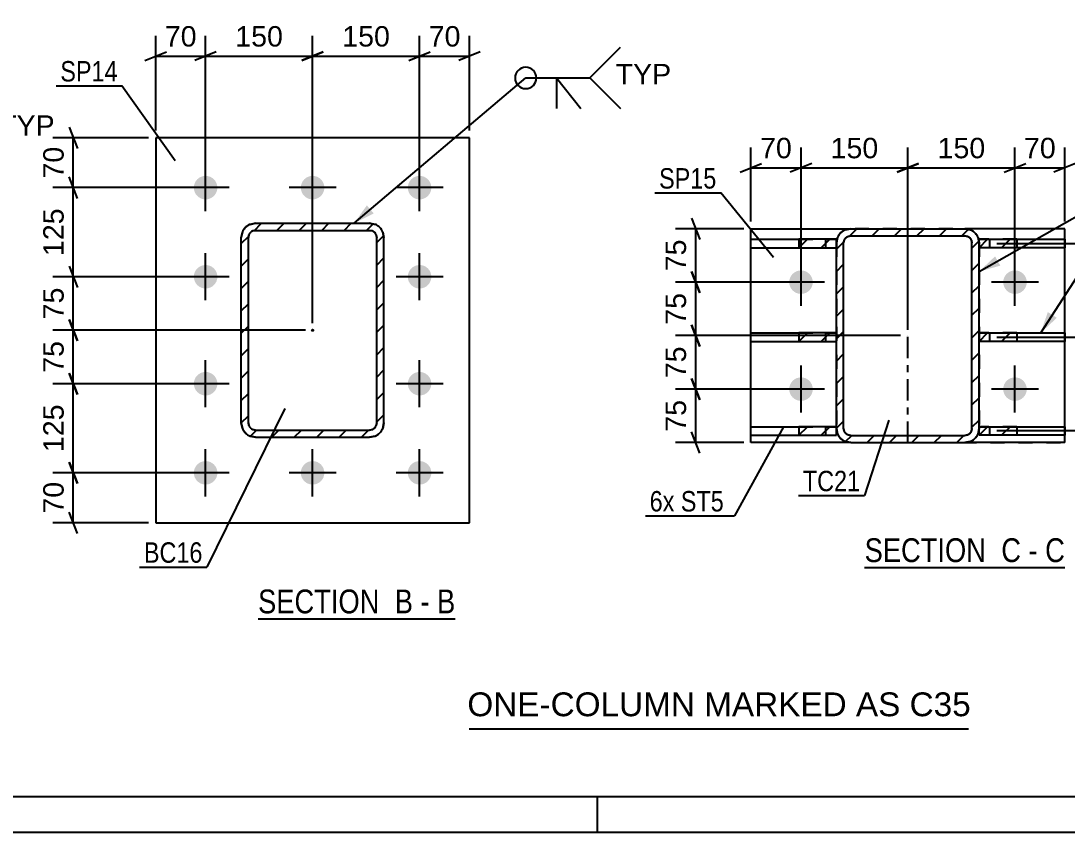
# Model space of a CAD drawing. Header units: millimetres. Extents: x -118 to 476, y -181 to 239.
# Drawn here: x -24.4 to 122.3, y -180.8 to -67 of the extents above; entities that cross this region are included whole.
import ezdxf

# ---------------------------------------------------------------- set-up
doc = ezdxf.new("R2010")
doc.units = ezdxf.units.MM
doc.linetypes.add('DXK_LINE_DOT2', pattern=[3.9198, 1.9599, -1.9599])
doc.linetypes.add('DXK_LINE_DOT3', pattern=[5.9187, 2.979, -0.9799, 0.9799, -0.9799])
doc.styles.add('Arial', font='ARIAL.TTF', dxfattribs={"height": 0.2})
doc.styles.add('Arial Narrow', font='ARIALN.TTF', dxfattribs={"height": 0.2})

# ---------------------------------------------------------------- blocks, each defined once
blk = doc.blocks.new('Unknown-284858552-1134')
at = {"color": 5, "linetype": 'Continuous'}
for p, q in [((-112.59, -175.8), (471.41, -175.8)), ((56.41, -180.8), (56.41, -175.8)), ((-117.59, -180.8), (476.41, -180.8))]:
    blk.add_line(p, q, dxfattribs=at)
blk = doc.blocks.new('Unknown-284858552-14 - 2891')
at = {"color": 6, "linetype": 'Continuous'}
blk.add_line((8.83, -150.87), (36.48, -150.87), dxfattribs=at)
at = {"color": 0, "linetype": 'Continuous'}
for points in [[(26.94, -150.12), (26.94, -146.62), (8.83, -146.62), (8.83, -150.12)], [(30.55, -150.12), (30.55, -146.62), (27.99, -146.62), (27.99, -150.12)], [(32.87, -150.12), (32.87, -146.62), (31.6, -146.62), (31.6, -150.12)], [(36.48, -150.12), (36.48, -146.62), (33.92, -146.62), (33.92, -150.12)]]:
    blk.add_wipeout(points, dxfattribs=at)
at = {"color": 7, "linetype": 'Continuous', "style": 'Arial Narrow'}
for s, p in [('SECTION ', (8.83, -150.12)), ('B', (27.99, -150.12)), ('B', (33.92, -150.12)), ('-', (31.6, -150.12))]:
    blk.add_text(s, height=3.34, dxfattribs=at).set_placement(p)
blk = doc.blocks.new('Unknown-284858552-15 - 3135')
at = {"color": 6, "linetype": 'Continuous'}
blk.add_line((93.87, -143.68), (121.94, -143.68), dxfattribs=at)
at = {"color": 0, "linetype": 'Continuous'}
for points in [[(111.98, -142.93), (111.98, -139.43), (93.87, -139.43), (93.87, -142.93)], [(115.8, -142.93), (115.8, -139.43), (113.03, -139.43), (113.03, -142.93)], [(118.13, -142.93), (118.13, -139.43), (116.85, -139.43), (116.85, -142.93)], [(121.94, -142.93), (121.94, -139.43), (119.18, -139.43), (119.18, -142.93)]]:
    blk.add_wipeout(points, dxfattribs=at)
at = {"color": 7, "linetype": 'Continuous', "style": 'Arial Narrow'}
for s, p in [('SECTION ', (93.87, -142.93)), ('C', (113.03, -142.93)), ('C', (119.18, -142.93)), ('-', (116.85, -142.93))]:
    blk.add_text(s, height=3.34, dxfattribs=at).set_placement(p)
blk = doc.blocks.new('Part-284858552-2909 - 2891')
at = {"linetype": 'Continuous'}
h = blk.add_hatch(dxfattribs=at)
h.set_pattern_fill('', scale=0.7, style=0, pattern_type=0)
h.set_pattern_definition([(45, (6.4691, -123.41), (-1.57154, 1.57154), [])])
h.paths.add_polyline_path([(6.47, -97.41), (6.47, -123.41), (6.62, -124.18), (7.05, -124.82), (7.7, -125.26), (8.47, -125.41), (24.47, -125.41), (25.23, -125.26), (25.88, -124.82), (26.32, -124.18), (26.47, -123.41), (26.47, -97.41), (26.32, -96.64), (25.88, -96), (25.23, -95.56), (24.47, -95.41), (8.47, -95.41), (7.7, -95.56), (7.05, -96), (6.62, -96.64)])
h.paths.add_polyline_path([(7.76, -96.7), (8.09, -96.49), (8.47, -96.41), (24.47, -96.41), (24.85, -96.49), (25.18, -96.7), (25.39, -97.03), (25.47, -97.41), (25.47, -123.41), (25.39, -123.79), (25.18, -124.12), (24.85, -124.33), (24.47, -124.41), (8.47, -124.41), (8.09, -124.33), (7.76, -124.12), (7.55, -123.79), (7.47, -123.41), (7.47, -97.41), (7.55, -97.03)])
blk.add_hatch(color=246, dxfattribs=at).paths.add_polyline_path([(16.47, -110.51, -1), (16.47, -110.31, -1)])
at = {"color": 7, "linetype": 'DXK_LINE_DOT2'}
for p, q in [((6.47, -97.41), (6.62, -96.64)), ((7.7, -95.56), (8.47, -95.41)), ((8.47, -96.41), (8.09, -96.49)), ((8.47, -95.41), (24.47, -95.41)), ((8.47, -96.41), (24.47, -96.41)), ((24.47, -95.41), (25.23, -95.56)), ((24.85, -96.49), (24.47, -96.41)), ((26.32, -96.64), (26.47, -97.41)), ((6.47, -123.41), (6.47, -97.41)), ((7.55, -97.03), (7.47, -97.41)), ((7.47, -123.41), (7.47, -97.41)), ((25.47, -97.41), (25.39, -97.03)), ((25.47, -123.41), (25.47, -97.41)), ((26.47, -123.41), (26.47, -97.41)), ((6.62, -124.18), (6.47, -123.41)), ((7.47, -123.41), (7.55, -123.79)), ((8.09, -124.33), (8.47, -124.41)), ((8.47, -124.41), (24.47, -124.41)), ((24.47, -124.41), (24.85, -124.33)), ((25.39, -123.79), (25.47, -123.41)), ((26.47, -123.41), (26.32, -124.18)), ((8.47, -125.41), (7.7, -125.26)), ((8.47, -125.41), (24.47, -125.41)), ((25.23, -125.26), (24.47, -125.41))]:
    blk.add_line(p, q, dxfattribs=at)
at = {"color": 2, "linetype": 'Continuous'}
for p, q in [((6.62, -96.64), (6.47, -97.41)), ((8.47, -95.41), (7.7, -95.56)), ((8.09, -96.49), (8.47, -96.41)), ((8.47, -95.41), (24.47, -95.41)), ((8.47, -96.41), (24.47, -96.41)), ((25.23, -95.56), (24.47, -95.41)), ((24.47, -96.41), (24.85, -96.49)), ((26.47, -97.41), (26.32, -96.64)), ((6.47, -123.41), (6.47, -97.41)), ((7.47, -97.41), (7.55, -97.03)), ((7.47, -123.41), (7.47, -97.41)), ((25.39, -97.03), (25.47, -97.41)), ((25.47, -123.41), (25.47, -97.41)), ((26.47, -123.41), (26.47, -97.41)), ((6.47, -123.41), (6.62, -124.18)), ((7.55, -123.79), (7.47, -123.41)), ((8.47, -124.41), (8.09, -124.33)), ((8.47, -124.41), (24.47, -124.41)), ((24.85, -124.33), (24.47, -124.41)), ((25.47, -123.41), (25.39, -123.79)), ((26.32, -124.18), (26.47, -123.41)), ((7.7, -125.26), (8.47, -125.41)), ((8.47, -125.41), (24.47, -125.41)), ((24.47, -125.41), (25.23, -125.26))]:
    blk.add_line(p, q, dxfattribs=at)
at = {"color": 7, "linetype": 'DXK_LINE_DOT3'}
blk.add_line((16.47, -110.41), (16.47, -110.41), dxfattribs=at)
at = {"color": 246, "linetype": 'DXK_LINE_DOT2'}
blk.add_line((16.47, -110.41), (16.47, -110.41), dxfattribs=at)
at = {"color": 246, "linetype": 'Continuous'}
blk.add_circle((16.47, -110.41), 0.1, dxfattribs=at)
at = {"color": 7, "linetype": 'DXK_LINE_DOT2'}
for centre, radius, start, end in [((8.47, -97.41), 2, 112.5, 157.5), ((8.47, -97.41), 1, 112.5, 157.5), ((24.47, -97.41), 1, 22.5, 67.5), ((24.47, -97.41), 2, 22.5, 67.5), ((8.47, -123.41), 2, 202.5, 247.5), ((8.47, -123.41), 1, 202.5, 247.5), ((24.47, -123.41), 1, 292.5, 337.5), ((24.47, -123.41), 2, 292.5, 337.5)]:
    blk.add_arc(centre, radius, start, end, dxfattribs=at)
at = {"color": 2, "linetype": 'Continuous'}
for centre, radius, start, end in [((8.47, -97.41), 2, 112.5, 157.5), ((8.47, -97.41), 1, 112.5, 157.5), ((24.47, -97.41), 1, 22.5, 67.5), ((24.47, -97.41), 2, 22.5, 67.5), ((8.47, -123.41), 2, 202.5, 247.5), ((8.47, -123.41), 1, 202.5, 247.5), ((24.47, -123.41), 1, 292.5, 337.5), ((24.47, -123.41), 2, 292.5, 337.5)]:
    blk.add_arc(centre, radius, start, end, dxfattribs=at)
blk = doc.blocks.new('Bolt-284858552-2958 - 2891')
at = {"linetype": 'Continuous'}
for points in [[(-0.18, -90.41, -1), (3.12, -90.41, -1)], [(14.82, -90.41, -1), (18.12, -90.41, -1)], [(29.82, -90.41, -1), (33.12, -90.41, -1)], [(-0.18, -102.91, -1), (3.12, -102.91, -1)], [(29.82, -102.91, -1), (33.12, -102.91, -1)], [(-0.18, -117.91, -1), (3.12, -117.91, -1)], [(29.82, -117.91, -1), (33.12, -117.91, -1)], [(-0.18, -130.41, -1), (3.12, -130.41, -1)], [(14.82, -130.41, -1), (18.12, -130.41, -1)], [(29.82, -130.41, -1), (33.12, -130.41, -1)]]:
    blk.add_hatch(color=1, dxfattribs=at).paths.add_polyline_path(points)
at = {"color": 1, "linetype": 'Continuous'}
for p, q in [((1.47, -93.71), (1.47, -87.11)), ((16.47, -93.71), (16.47, -87.11)), ((31.47, -93.71), (31.47, -87.11)), ((4.77, -90.41), (-1.83, -90.41)), ((19.77, -90.41), (13.17, -90.41)), ((34.77, -90.41), (28.17, -90.41)), ((1.47, -106.21), (1.47, -99.61)), ((31.47, -106.21), (31.47, -99.61)), ((4.77, -102.91), (-1.83, -102.91)), ((34.77, -102.91), (28.17, -102.91)), ((1.47, -121.21), (1.47, -114.61)), ((31.47, -121.21), (31.47, -114.61)), ((4.77, -117.91), (-1.83, -117.91)), ((34.77, -117.91), (28.17, -117.91)), ((1.47, -133.71), (1.47, -127.11)), ((16.47, -133.71), (16.47, -127.11)), ((31.47, -133.71), (31.47, -127.11)), ((4.77, -130.41), (-1.83, -130.41)), ((19.77, -130.41), (13.17, -130.41)), ((34.77, -130.41), (28.17, -130.41))]:
    blk.add_line(p, q, dxfattribs=at)
blk = doc.blocks.new('Part-284858552-2938 - 2891')
at = {"color": 2, "linetype": 'Continuous'}
for p, q in [((-5.53, -83.41), (-5.53, -137.41)), ((38.47, -83.41), (-5.53, -83.41)), ((38.47, -137.41), (38.47, -83.41)), ((-5.53, -137.41), (38.47, -137.41))]:
    blk.add_line(p, q, dxfattribs=at)
blk = doc.blocks.new('Bolt-284858552-3179 - 3135')
at = {"linetype": 'Continuous'}
for points in [[(83.3, -103.67, -1), (86.6, -103.67, -1)], [(113.3, -103.67, -1), (116.6, -103.67, -1)], [(83.3, -118.67, -1), (86.6, -118.67, -1)], [(113.3, -118.67, -1), (116.6, -118.67, -1)]]:
    blk.add_hatch(color=1, dxfattribs=at).paths.add_polyline_path(points)
at = {"color": 1, "linetype": 'Continuous'}
for p, q in [((84.95, -106.97), (84.95, -100.37)), ((114.95, -106.97), (114.95, -100.37)), ((88.25, -103.67), (81.65, -103.67)), ((118.25, -103.67), (111.65, -103.67)), ((84.95, -121.97), (84.95, -115.37)), ((114.95, -121.97), (114.95, -115.37)), ((88.25, -118.67), (81.65, -118.67)), ((118.25, -118.67), (111.65, -118.67))]:
    blk.add_line(p, q, dxfattribs=at)
blk = doc.blocks.new('Part-284858552-3171 - 3135')
at = {"linetype": 'Continuous'}
h = blk.add_hatch(dxfattribs=at)
h.set_pattern_fill('', scale=0.7, style=0, pattern_type=0)
h.set_pattern_definition([(45, (84.6428, -98.8374), (-1.5715, 1.5715), [])])
h.paths.add_polyline_path([(84.64, -97.64), (84.64, -98.84), (89.92, -98.84), (89.92, -97.64)])
at = {"color": 2, "linetype": 'Continuous'}
for p, q in [((77.92, -97.64), (84.64, -97.64)), ((77.92, -98.84), (77.92, -97.64)), ((89.92, -97.64), (84.64, -97.64)), ((84.64, -97.64), (84.64, -98.84)), ((89.92, -98.84), (89.92, -97.64)), ((77.92, -98.84), (84.64, -98.84)), ((84.64, -98.84), (89.92, -98.84))]:
    blk.add_line(p, q, dxfattribs=at)
at = {"color": 7, "linetype": 'DXK_LINE_DOT2'}
for p, q in [((84.64, -97.64), (89.92, -97.64)), ((88.42, -98.84), (88.42, -97.64)), ((89.92, -98.84), (89.92, -97.64)), ((84.64, -98.84), (89.92, -98.84))]:
    blk.add_line(p, q, dxfattribs=at)
blk = doc.blocks.new('Part-284858552-3203 - 3135')
at = {"color": 2, "linetype": 'Continuous'}
for p, q in [((77.92, -126.17), (77.92, -96.17)), ((77.92, -96.17), (91.92, -96.17)), ((121.92, -96.17), (107.92, -96.17)), ((121.92, -126.17), (121.92, -96.17)), ((91.92, -126.17), (77.92, -126.17)), ((121.92, -126.17), (107.92, -126.17))]:
    blk.add_line(p, q, dxfattribs=at)
at = {"color": 7, "linetype": 'DXK_LINE_DOT2'}
for p, q in [((121.92, -96.17), (91.92, -96.17)), ((91.92, -96.17), (107.92, -96.17)), ((91.92, -126.17), (121.92, -126.17)), ((91.92, -126.17), (107.92, -126.17))]:
    blk.add_line(p, q, dxfattribs=at)
at = {"color": 7, "linetype": 'DXK_LINE_DOT3'}
blk.add_line((99.92, -126.17), (99.92, -96.17), dxfattribs=at)
blk = doc.blocks.new('Part-284858552-3151 - 3135')
at = {"linetype": 'Continuous'}
h = blk.add_hatch(dxfattribs=at)
h.set_pattern_fill('', scale=0.7, style=0, pattern_type=0)
h.set_pattern_definition([(45, (109.9184, -125.1374), (-1.5715, 1.5715), [])])
h.paths.add_polyline_path([(109.92, -123.94), (109.92, -125.14), (115.19, -125.14), (115.19, -123.94)])
at = {"color": 7, "linetype": 'DXK_LINE_DOT2'}
for p, q in [((109.92, -125.14), (109.92, -123.94)), ((115.19, -123.94), (109.92, -123.94)), ((111.42, -125.14), (111.42, -123.94)), ((115.19, -125.14), (109.92, -125.14))]:
    blk.add_line(p, q, dxfattribs=at)
at = {"color": 2, "linetype": 'Continuous'}
for p, q in [((109.92, -125.14), (109.92, -123.94)), ((109.92, -123.94), (115.19, -123.94)), ((115.19, -123.94), (121.92, -123.94)), ((115.19, -123.94), (115.19, -125.14)), ((121.92, -123.94), (121.92, -125.14)), ((115.19, -125.14), (109.92, -125.14)), ((121.92, -125.14), (115.19, -125.14))]:
    blk.add_line(p, q, dxfattribs=at)
blk = doc.blocks.new('Part-284858552-3156 - 3135')
at = {"linetype": 'Continuous'}
h = blk.add_hatch(dxfattribs=at)
h.set_pattern_fill('', scale=0.7, style=0, pattern_type=0)
h.set_pattern_definition([(45, (109.9184, -98.8374), (-1.5715, 1.5715), [])])
h.paths.add_polyline_path([(109.92, -97.64), (109.92, -98.84), (115.19, -98.84), (115.19, -97.64)])
at = {"color": 7, "linetype": 'DXK_LINE_DOT2'}
for p, q in [((109.92, -98.84), (109.92, -97.64)), ((115.19, -97.64), (109.92, -97.64)), ((111.42, -98.84), (111.42, -97.64)), ((115.19, -98.84), (109.92, -98.84))]:
    blk.add_line(p, q, dxfattribs=at)
at = {"color": 2, "linetype": 'Continuous'}
for p, q in [((109.92, -98.84), (109.92, -97.64)), ((109.92, -97.64), (115.19, -97.64)), ((115.19, -97.64), (121.92, -97.64)), ((115.19, -97.64), (115.19, -98.84)), ((121.92, -97.64), (121.92, -98.84)), ((115.19, -98.84), (109.92, -98.84)), ((121.92, -98.84), (115.19, -98.84))]:
    blk.add_line(p, q, dxfattribs=at)
blk = doc.blocks.new('Part-284858552-3161 - 3135')
at = {"linetype": 'Continuous'}
h = blk.add_hatch(dxfattribs=at)
h.set_pattern_fill('', scale=0.7, style=0, pattern_type=0)
h.set_pattern_definition([(45, (109.9184, -111.9874), (-1.5715, 1.5715), [])])
h.paths.add_polyline_path([(109.92, -110.79), (109.92, -111.99), (115.19, -111.99), (115.19, -110.79)])
at = {"color": 7, "linetype": 'DXK_LINE_DOT2'}
for p, q in [((109.92, -111.99), (109.92, -110.79)), ((115.19, -110.79), (109.92, -110.79)), ((111.42, -111.99), (111.42, -110.79)), ((115.19, -111.99), (109.92, -111.99))]:
    blk.add_line(p, q, dxfattribs=at)
at = {"color": 2, "linetype": 'Continuous'}
for p, q in [((109.92, -111.99), (109.92, -110.79)), ((109.92, -110.79), (115.19, -110.79)), ((115.19, -110.79), (121.92, -110.79)), ((115.19, -110.79), (115.19, -111.99)), ((121.92, -110.79), (121.92, -111.99)), ((115.19, -111.99), (109.92, -111.99)), ((121.92, -111.99), (115.19, -111.99))]:
    blk.add_line(p, q, dxfattribs=at)
blk = doc.blocks.new('Part-284858552-3166 - 3135')
at = {"linetype": 'Continuous'}
h = blk.add_hatch(dxfattribs=at)
h.set_pattern_fill('', scale=0.7, style=0, pattern_type=0)
h.set_pattern_definition([(45, (84.6428, -125.1374), (-1.5715, 1.5715), [])])
h.paths.add_polyline_path([(84.64, -123.94), (84.64, -125.14), (89.92, -125.14), (89.92, -123.94)])
at = {"color": 2, "linetype": 'Continuous'}
for p, q in [((77.92, -123.94), (84.64, -123.94)), ((77.92, -125.14), (77.92, -123.94)), ((89.92, -123.94), (84.64, -123.94)), ((84.64, -123.94), (84.64, -125.14)), ((89.92, -125.14), (89.92, -123.94)), ((77.92, -125.14), (84.64, -125.14)), ((84.64, -125.14), (89.92, -125.14))]:
    blk.add_line(p, q, dxfattribs=at)
at = {"color": 7, "linetype": 'DXK_LINE_DOT2'}
for p, q in [((84.64, -123.94), (89.92, -123.94)), ((88.42, -125.14), (88.42, -123.94)), ((89.92, -125.14), (89.92, -123.94)), ((84.64, -125.14), (89.92, -125.14))]:
    blk.add_line(p, q, dxfattribs=at)
blk = doc.blocks.new('Part-284858552-3176 - 3135')
at = {"linetype": 'Continuous'}
h = blk.add_hatch(dxfattribs=at)
h.set_pattern_fill('', scale=0.7, style=0, pattern_type=0)
h.set_pattern_definition([(45, (84.6428, -111.9874), (-1.5715, 1.5715), [])])
h.paths.add_polyline_path([(84.64, -110.79), (84.64, -111.99), (89.92, -111.99), (89.92, -110.79)])
at = {"color": 2, "linetype": 'Continuous'}
for p, q in [((77.92, -110.79), (84.64, -110.79)), ((77.92, -111.99), (77.92, -110.79)), ((89.92, -110.79), (84.64, -110.79)), ((84.64, -110.79), (84.64, -111.99)), ((89.92, -111.99), (89.92, -110.79)), ((77.92, -111.99), (84.64, -111.99)), ((84.64, -111.99), (89.92, -111.99))]:
    blk.add_line(p, q, dxfattribs=at)
at = {"color": 7, "linetype": 'DXK_LINE_DOT2'}
for p, q in [((84.64, -110.79), (89.92, -110.79)), ((88.42, -111.99), (88.42, -110.79)), ((89.92, -111.99), (89.92, -110.79)), ((84.64, -111.99), (89.92, -111.99))]:
    blk.add_line(p, q, dxfattribs=at)
blk = doc.blocks.new('Part-284858552-3232 - 3135')
at = {"linetype": 'Continuous'}
h = blk.add_hatch(dxfattribs=at)
h.set_pattern_fill('', scale=0.7, style=0, pattern_type=0)
h.set_pattern_definition([(45, (89.9184, -124.1692), (-1.57154, 1.57154), [])])
h.paths.add_polyline_path([(89.92, -98.17), (89.92, -124.17), (90.07, -124.93), (90.5, -125.58), (91.15, -126.02), (91.92, -126.17), (107.92, -126.17), (108.68, -126.02), (109.33, -125.58), (109.77, -124.93), (109.92, -124.17), (109.92, -98.17), (109.77, -97.4), (109.33, -96.76), (108.68, -96.32), (107.92, -96.17), (91.92, -96.17), (91.15, -96.32), (90.5, -96.76), (90.07, -97.4)])
h.paths.add_polyline_path([(91.21, -97.46), (91.54, -97.25), (91.92, -97.17), (107.92, -97.17), (108.3, -97.25), (108.63, -97.46), (108.84, -97.79), (108.92, -98.17), (108.92, -124.17), (108.84, -124.55), (108.63, -124.88), (108.3, -125.09), (107.92, -125.17), (91.92, -125.17), (91.54, -125.09), (91.21, -124.88), (90.99, -124.55), (90.92, -124.17), (90.92, -98.17), (90.99, -97.79)])
at = {"color": 7, "linetype": 'DXK_LINE_DOT2'}
for p, q in [((91.15, -96.32), (91.92, -96.17)), ((91.92, -96.17), (107.92, -96.17)), ((107.92, -96.17), (108.68, -96.32)), ((89.92, -98.17), (90.07, -97.4)), ((89.92, -98.17), (89.92, -124.17)), ((90.99, -97.79), (90.92, -98.17)), ((90.92, -124.17), (90.92, -98.17)), ((91.92, -97.17), (91.54, -97.25)), ((91.92, -97.17), (107.92, -97.17)), ((108.3, -97.25), (107.92, -97.17)), ((108.92, -98.17), (108.84, -97.79)), ((108.92, -124.17), (108.92, -98.17)), ((109.77, -97.4), (109.92, -98.17)), ((109.92, -98.17), (109.92, -124.17)), ((90.07, -124.93), (89.92, -124.17)), ((90.92, -124.17), (90.99, -124.55)), ((108.84, -124.55), (108.92, -124.17)), ((109.92, -124.17), (109.77, -124.93)), ((91.92, -126.17), (91.15, -126.02)), ((91.54, -125.09), (91.92, -125.17)), ((91.92, -125.17), (107.92, -125.17)), ((107.92, -125.17), (108.3, -125.09)), ((108.68, -126.02), (107.92, -126.17)), ((91.92, -126.17), (107.92, -126.17))]:
    blk.add_line(p, q, dxfattribs=at)
at = {"color": 2, "linetype": 'Continuous'}
for p, q in [((91.92, -96.17), (91.15, -96.32)), ((91.92, -96.17), (107.92, -96.17)), ((108.68, -96.32), (107.92, -96.17)), ((90.07, -97.4), (89.92, -98.17)), ((89.92, -124.17), (89.92, -98.17)), ((90.92, -98.17), (90.99, -97.79)), ((90.92, -124.17), (90.92, -98.17)), ((91.54, -97.25), (91.92, -97.17)), ((91.92, -97.17), (107.92, -97.17)), ((107.92, -97.17), (108.3, -97.25)), ((108.84, -97.79), (108.92, -98.17)), ((108.92, -124.17), (108.92, -98.17)), ((109.92, -98.17), (109.77, -97.4)), ((109.92, -124.17), (109.92, -98.17)), ((89.92, -124.17), (90.07, -124.93)), ((90.99, -124.55), (90.92, -124.17)), ((108.92, -124.17), (108.84, -124.55)), ((109.77, -124.93), (109.92, -124.17)), ((91.15, -126.02), (91.92, -126.17)), ((91.92, -125.17), (91.54, -125.09)), ((91.92, -125.17), (107.92, -125.17)), ((108.3, -125.09), (107.92, -125.17)), ((107.92, -126.17), (108.68, -126.02)), ((91.92, -126.17), (107.92, -126.17))]:
    blk.add_line(p, q, dxfattribs=at)
at = {"color": 7, "linetype": 'DXK_LINE_DOT3'}
blk.add_line((99.92, -111.17), (99.92, -111.17), dxfattribs=at)
at = {"color": 7, "linetype": 'DXK_LINE_DOT2'}
for centre, radius, start, end in [((91.92, -98.17), 2, 112.5, 157.5), ((107.92, -98.17), 2, 22.5, 67.5), ((91.92, -98.17), 1, 112.5, 157.5), ((107.92, -98.17), 1, 22.5, 67.5), ((91.92, -124.17), 1, 202.5, 247.5), ((107.92, -124.17), 1, 292.5, 337.5), ((91.92, -124.17), 2, 202.5, 247.5), ((107.92, -124.17), 2, 292.5, 337.5)]:
    blk.add_arc(centre, radius, start, end, dxfattribs=at)
at = {"color": 2, "linetype": 'Continuous'}
for centre, radius, start, end in [((91.92, -98.17), 2, 112.5, 157.5), ((107.92, -98.17), 2, 22.5, 67.5), ((91.92, -98.17), 1, 112.5, 157.5), ((107.92, -98.17), 1, 22.5, 67.5), ((91.92, -124.17), 1, 202.5, 247.5), ((107.92, -124.17), 1, 292.5, 337.5), ((91.92, -124.17), 2, 202.5, 247.5), ((107.92, -124.17), 2, 292.5, 337.5)]:
    blk.add_arc(centre, radius, start, end, dxfattribs=at)
blk = doc.blocks.new('StraightDimension-284858552-3038 - 2891')
at = {"color": 7, "linetype": 'Continuous'}
for p, q in [((-5.53, -82.41), (-5.53, -69.12)), ((1.47, -89.41), (1.47, -69.12)), ((-7.03, -72.57), (-4.03, -71.37)), ((2.97, -71.37), (-0.03, -72.57)), ((-5.53, -71.97), (1.47, -71.97))]:
    blk.add_line(p, q, dxfattribs=at)
at = {"color": 0}
blk.add_wipeout([(0.79, -71.22), (0.79, -67.02), (-4.85, -67.02), (-4.85, -71.22)], dxfattribs=at)
at = {"color": 3, "style": 'Arial'}
blk.add_text('70', height=2.865, dxfattribs=at).set_placement((-4.25, -70.62))
blk = doc.blocks.new('StraightDimension-284858552-3048 - 2891')
at = {"color": 7, "linetype": 'Continuous'}
for p, q in [((16.47, -109.41), (16.47, -69.12)), ((31.47, -89.41), (31.47, -69.12)), ((17.97, -71.37), (14.97, -72.57)), ((29.97, -72.57), (32.97, -71.37)), ((16.47, -71.97), (31.47, -71.97))]:
    blk.add_line(p, q, dxfattribs=at)
at = {"color": 0}
blk.add_wipeout([(27.9, -71.22), (27.9, -67.02), (20.03, -67.02), (20.03, -71.22)], dxfattribs=at)
at = {"color": 3, "style": 'Arial'}
blk.add_text('150', height=2.865, dxfattribs=at).set_placement((20.63, -70.62))
blk = doc.blocks.new('StraightDimension-284858552-3059 - 2891')
at = {"color": 7, "linetype": 'Continuous'}
for p, q in [((1.47, -89.41), (1.47, -69.12)), ((16.47, -109.41), (16.47, -69.12)), ((2.97, -71.37), (-0.03, -72.57)), ((14.97, -72.57), (17.97, -71.37)), ((1.47, -71.97), (16.47, -71.97))]:
    blk.add_line(p, q, dxfattribs=at)
at = {"color": 0}
blk.add_wipeout([(12.9, -71.22), (12.9, -67.02), (5.03, -67.02), (5.03, -71.22)], dxfattribs=at)
at = {"color": 3, "style": 'Arial'}
blk.add_text('150', height=2.865, dxfattribs=at).set_placement((5.63, -70.62))
blk = doc.blocks.new('StraightDimension-284858552-3070 - 2891')
at = {"color": 7, "linetype": 'Continuous'}
for p, q in [((31.47, -89.41), (31.47, -69.12)), ((38.47, -82.41), (38.47, -69.12)), ((29.97, -72.57), (32.97, -71.37)), ((39.97, -71.37), (36.97, -72.57)), ((31.47, -71.97), (38.47, -71.97))]:
    blk.add_line(p, q, dxfattribs=at)
at = {"color": 0}
blk.add_wipeout([(37.79, -71.22), (37.79, -67.02), (32.15, -67.02), (32.15, -71.22)], dxfattribs=at)
at = {"color": 3, "style": 'Arial'}
blk.add_text('70', height=2.865, dxfattribs=at).set_placement((32.75, -70.62))
blk = doc.blocks.new('StraightDimension-284858552-4710 - 2891')
at = {"color": 7, "linetype": 'Continuous'}
for p, q in [((-17.68, -81.91), (-16.48, -84.91)), ((-6.53, -83.41), (-19.93, -83.41)), ((-17.08, -90.41), (-17.08, -83.41)), ((-16.48, -91.91), (-17.68, -88.91)), ((0.47, -90.41), (-19.93, -90.41))]:
    blk.add_line(p, q, dxfattribs=at)
at = {"color": 0}
blk.add_wipeout([(-17.83, -84.09), (-22.03, -84.09), (-22.03, -89.73), (-17.83, -89.73)], dxfattribs=at)
at = {"color": 3, "style": 'Arial'}
blk.add_text('70', height=2.865, rotation=90.0002, dxfattribs=at).set_placement((-18.43, -89.13))
blk = doc.blocks.new('StraightDimension-284858552-4711 - 2891')
at = {"color": 7, "linetype": 'Continuous'}
for p, q in [((-16.48, -91.91), (-17.68, -88.91)), ((0.47, -90.41), (-19.93, -90.41)), ((-17.08, -102.91), (-17.08, -90.41)), ((-17.68, -101.41), (-16.48, -104.41)), ((0.47, -102.91), (-19.93, -102.91))]:
    blk.add_line(p, q, dxfattribs=at)
at = {"color": 0}
blk.add_wipeout([(-17.83, -92.72), (-22.03, -92.72), (-22.03, -100.6), (-17.83, -100.6)], dxfattribs=at)
at = {"color": 3, "style": 'Arial'}
blk.add_text('125', height=2.865, rotation=90.0002, dxfattribs=at).set_placement((-18.43, -100))
blk = doc.blocks.new('StraightDimension-284858552-4712 - 2891')
at = {"color": 7, "linetype": 'Continuous'}
for p, q in [((-17.68, -101.41), (-16.48, -104.41)), ((0.47, -102.91), (-19.93, -102.91)), ((-17.08, -110.41), (-17.08, -102.91)), ((-16.48, -111.91), (-17.68, -108.91)), ((15.47, -110.41), (-19.93, -110.41))]:
    blk.add_line(p, q, dxfattribs=at)
at = {"color": 0}
blk.add_wipeout([(-17.83, -103.84), (-22.03, -103.84), (-22.03, -109.48), (-17.83, -109.48)], dxfattribs=at)
at = {"color": 3, "style": 'Arial'}
blk.add_text('75', height=2.865, rotation=90.0002, dxfattribs=at).set_placement((-18.43, -108.88))
blk = doc.blocks.new('StraightDimension-284858552-4713 - 2891')
at = {"color": 7, "linetype": 'Continuous'}
for p, q in [((-17.68, -108.91), (-16.48, -111.91)), ((15.47, -110.41), (-19.93, -110.41)), ((-17.08, -117.91), (-17.08, -110.41)), ((-16.48, -119.41), (-17.68, -116.41)), ((0.47, -117.91), (-19.93, -117.91))]:
    blk.add_line(p, q, dxfattribs=at)
at = {"color": 0}
blk.add_wipeout([(-17.83, -111.34), (-22.03, -111.34), (-22.03, -116.98), (-17.83, -116.98)], dxfattribs=at)
at = {"color": 3, "style": 'Arial'}
blk.add_text('75', height=2.865, rotation=90.0002, dxfattribs=at).set_placement((-18.43, -116.38))
blk = doc.blocks.new('StraightDimension-284858552-4714 - 2891')
at = {"color": 7, "linetype": 'Continuous'}
for p, q in [((-17.68, -116.41), (-16.48, -119.41)), ((0.47, -117.91), (-19.93, -117.91)), ((-17.08, -130.41), (-17.08, -117.91)), ((-16.48, -131.91), (-17.68, -128.91)), ((0.47, -130.41), (-19.93, -130.41))]:
    blk.add_line(p, q, dxfattribs=at)
at = {"color": 0}
blk.add_wipeout([(-17.83, -120.22), (-22.03, -120.22), (-22.03, -128.1), (-17.83, -128.1)], dxfattribs=at)
at = {"color": 3, "style": 'Arial'}
blk.add_text('125', height=2.865, rotation=90.0002, dxfattribs=at).set_placement((-18.43, -127.5))
blk = doc.blocks.new('StraightDimension-284858552-4715 - 2891')
at = {"color": 7, "linetype": 'Continuous'}
for p, q in [((-17.68, -128.91), (-16.48, -131.91)), ((0.47, -130.41), (-19.93, -130.41)), ((-17.08, -137.41), (-17.08, -130.41)), ((-16.48, -138.91), (-17.68, -135.91)), ((-6.53, -137.41), (-19.93, -137.41))]:
    blk.add_line(p, q, dxfattribs=at)
at = {"color": 0}
blk.add_wipeout([(-17.83, -131.09), (-22.03, -131.09), (-22.03, -136.73), (-17.83, -136.73)], dxfattribs=at)
at = {"color": 3, "style": 'Arial'}
blk.add_text('70', height=2.865, rotation=90.0002, dxfattribs=at).set_placement((-18.43, -136.13))
blk = doc.blocks.new('StraightDimension-284858552-3292 - 3135')
at = {"color": 7, "linetype": 'Continuous'}
for p, q in [((99.92, -110.17), (99.92, -84.79)), ((114.95, -102.67), (114.95, -84.79)), ((101.42, -87.04), (98.42, -88.24)), ((99.92, -87.64), (114.95, -87.64)), ((113.45, -88.24), (116.45, -87.04))]:
    blk.add_line(p, q, dxfattribs=at)
at = {"color": 0}
blk.add_wipeout([(111.37, -86.89), (111.37, -82.69), (103.5, -82.69), (103.5, -86.89)], dxfattribs=at)
at = {"color": 3, "style": 'Arial'}
blk.add_text('150', height=2.865, dxfattribs=at).set_placement((104.1, -86.29))
blk = doc.blocks.new('StraightDimension-284858552-3303 - 3135')
at = {"color": 7, "linetype": 'Continuous'}
for p, q in [((84.95, -102.67), (84.95, -84.79)), ((99.92, -110.17), (99.92, -84.79)), ((86.45, -87.04), (83.45, -88.24)), ((84.95, -87.64), (99.92, -87.64)), ((98.42, -88.24), (101.42, -87.04))]:
    blk.add_line(p, q, dxfattribs=at)
at = {"color": 0}
blk.add_wipeout([(96.37, -86.89), (96.37, -82.69), (88.5, -82.69), (88.5, -86.89)], dxfattribs=at)
at = {"color": 3, "style": 'Arial'}
blk.add_text('150', height=2.865, dxfattribs=at).set_placement((89.1, -86.29))
blk = doc.blocks.new('StraightDimension-284858552-3239 - 3135')
at = {"color": 7, "linetype": 'Continuous'}
for p, q in [((69.58, -94.67), (70.78, -97.67)), ((76.92, -96.17), (67.33, -96.17)), ((70.18, -103.67), (70.18, -96.17)), ((70.78, -105.17), (69.58, -102.17)), ((83.95, -103.67), (67.33, -103.67))]:
    blk.add_line(p, q, dxfattribs=at)
at = {"color": 0}
blk.add_wipeout([(69.43, -97.1), (65.23, -97.1), (65.23, -102.74), (69.43, -102.74)], dxfattribs=at)
at = {"color": 3, "style": 'Arial'}
blk.add_text('75', height=2.865, rotation=90.0002, dxfattribs=at).set_placement((68.83, -102.14))
blk = doc.blocks.new('StraightDimension-284858552-3249 - 3135')
at = {"color": 7, "linetype": 'Continuous'}
for p, q in [((69.58, -102.17), (70.78, -105.17)), ((83.95, -103.67), (67.33, -103.67)), ((70.18, -111.17), (70.18, -103.67)), ((70.78, -112.67), (69.58, -109.67)), ((98.92, -111.17), (67.33, -111.17))]:
    blk.add_line(p, q, dxfattribs=at)
at = {"color": 0}
blk.add_wipeout([(69.43, -104.6), (65.23, -104.6), (65.23, -110.24), (69.43, -110.24)], dxfattribs=at)
at = {"color": 3, "style": 'Arial'}
blk.add_text('75', height=2.865, rotation=90.0002, dxfattribs=at).set_placement((68.83, -109.64))
blk = doc.blocks.new('StraightDimension-284858552-3260 - 3135')
at = {"color": 7, "linetype": 'Continuous'}
for p, q in [((69.58, -109.67), (70.78, -112.67)), ((98.92, -111.17), (67.33, -111.17)), ((70.18, -118.67), (70.18, -111.17)), ((70.78, -120.17), (69.58, -117.17)), ((83.95, -118.67), (67.33, -118.67))]:
    blk.add_line(p, q, dxfattribs=at)
at = {"color": 0}
blk.add_wipeout([(69.43, -112.1), (65.23, -112.1), (65.23, -117.74), (69.43, -117.74)], dxfattribs=at)
at = {"color": 3, "style": 'Arial'}
blk.add_text('75', height=2.865, rotation=90.0002, dxfattribs=at).set_placement((68.83, -117.14))
blk = doc.blocks.new('StraightDimension-284858552-3271 - 3135')
at = {"color": 7, "linetype": 'Continuous'}
for p, q in [((69.58, -117.17), (70.78, -120.17)), ((83.95, -118.67), (67.33, -118.67)), ((70.18, -126.17), (70.18, -118.67)), ((70.78, -127.67), (69.58, -124.67)), ((76.92, -126.17), (67.33, -126.17))]:
    blk.add_line(p, q, dxfattribs=at)
at = {"color": 0}
blk.add_wipeout([(69.43, -119.6), (65.23, -119.6), (65.23, -125.24), (69.43, -125.24)], dxfattribs=at)
at = {"color": 3, "style": 'Arial'}
blk.add_text('75', height=2.865, rotation=90.0002, dxfattribs=at).set_placement((68.83, -124.64))
blk = doc.blocks.new('StraightDimension-284858552-3282 - 3135')
at = {"color": 7, "linetype": 'Continuous'}
for p, q in [((114.95, -102.67), (114.95, -84.79)), ((121.92, -95.17), (121.92, -84.79)), ((113.45, -88.24), (116.45, -87.04)), ((114.95, -87.64), (121.92, -87.64)), ((123.42, -87.04), (120.42, -88.24))]:
    blk.add_line(p, q, dxfattribs=at)
at = {"color": 0}
blk.add_wipeout([(121.26, -86.89), (121.26, -82.69), (115.61, -82.69), (115.61, -86.89)], dxfattribs=at)
at = {"color": 3, "style": 'Arial'}
blk.add_text('70', height=2.865, dxfattribs=at).set_placement((116.21, -86.29))
blk = doc.blocks.new('StraightDimension-284858552-3314 - 3135')
at = {"color": 7, "linetype": 'Continuous'}
for p, q in [((77.92, -95.17), (77.92, -84.79)), ((84.95, -102.67), (84.95, -84.79)), ((76.42, -88.24), (79.42, -87.04)), ((77.92, -87.64), (84.95, -87.64)), ((86.45, -87.04), (83.45, -88.24))]:
    blk.add_line(p, q, dxfattribs=at)
at = {"color": 0}
blk.add_wipeout([(84.26, -86.89), (84.26, -82.69), (78.61, -82.69), (78.61, -86.89)], dxfattribs=at)
at = {"color": 3, "style": 'Arial'}
blk.add_text('70', height=2.865, dxfattribs=at).set_placement((79.21, -86.29))
blk = doc.blocks.new('StraightDimension-284858552-6153 - 3135')
at = {"color": 7, "linetype": 'Continuous'}
for p, q in [((135.33, -99.74), (134.13, -96.74)), ((112.42, -98.24), (137.13, -98.24)), ((134.73, -111.39), (134.73, -98.24)), ((134.13, -109.89), (135.33, -112.89)), ((112.42, -111.39), (137.13, -111.39))]:
    blk.add_line(p, q, dxfattribs=at)
at = {"color": 0}
blk.add_wipeout([(133.98, -100.88), (129.78, -100.88), (129.78, -108.75), (133.98, -108.75)], dxfattribs=at)
at = {"color": 3, "style": 'Arial'}
blk.add_text('132', height=2.865, rotation=90.0002, dxfattribs=at).set_placement((133.38, -108.15))
blk = doc.blocks.new('StraightDimension-284858552-6154 - 3135')
at = {"color": 7, "linetype": 'Continuous'}
for p, q in [((135.33, -112.89), (134.13, -109.89)), ((112.42, -111.39), (137.13, -111.39)), ((134.73, -124.49), (134.73, -111.39)), ((134.13, -122.99), (135.33, -125.99)), ((112.42, -124.49), (137.13, -124.49))]:
    blk.add_line(p, q, dxfattribs=at)
at = {"color": 0}
blk.add_wipeout([(133.98, -114), (129.78, -114), (129.78, -121.87), (133.98, -121.87)], dxfattribs=at)
at = {"color": 3, "style": 'Arial'}
blk.add_text('131', height=2.865, rotation=90.0002, dxfattribs=at).set_placement((133.38, -121.27))
blk = doc.blocks.new('Unknown-284858552-7068')
at = {"color": 7, "linetype": 'Continuous'}
blk.add_line((38.41, -166.3), (108.41, -166.3), dxfattribs=at)
at = {"color": 7, "style": 'Arial'}
blk.add_text('ONE-COLUMN MARKED AS C35', height=3.3428, dxfattribs=at).set_placement((38.17, -164.55))
blk = doc.blocks.new('WeldMark-284858552-1807 - 1482')
at = {"linetype": 'Continuous'}
for points in [[(-55.7, -95.77), (-58.5, -97.07), (-56.64, -94.61)], [(-45.34, -94.78), (-47.32, -97.15), (-46.69, -94.12)], [(-45.34, -94.78), (-47.32, -97.15), (-46.69, -94.12)]]:
    blk.add_hatch(color=30, dxfattribs=at).paths.add_polyline_path(points)
at = {"color": 30, "linetype": 'Continuous'}
for p, q in [((-58.5, -97.07), (-40.08, -82.23)), ((-47.32, -97.15), (-40.08, -82.23)), ((-47.32, -97.15), (-40.08, -82.23)), ((-40.08, -82.23), (-31.08, -82.23))]:
    blk.add_line(p, q, dxfattribs=at)
at = {"color": 3, "linetype": 'Continuous'}
for q in [(-32.37, -86.51), (-35.8, -86.51)]:
    blk.add_line((-35.8, -82.23), q, dxfattribs=at)
for start, end in [(90, 270), (270, 90)]:
    blk.add_arc((-40.08, -82.23), 1.5, start, end, dxfattribs=at)
at = {"color": 0, "linetype": 'Continuous'}
blk.add_wipeout([(-19.71, -83.13), (-19.71, -80.13), (-27.48, -80.13), (-27.48, -83.13)], dxfattribs=at)
blk.add_wipeout([(-19.71, -83.13), (-19.71, -80.13), (-27.48, -80.13), (-27.48, -83.13)], dxfattribs=at)
at = {"color": 3, "linetype": 'Continuous'}
for q in [(-26.8, -77.94), (-26.8, -86.51)]:
    blk.add_line((-31.08, -82.23), q, dxfattribs=at)
at = {"color": 3, "linetype": 'Continuous', "style": 'Arial'}
blk.add_text('TYP', height=2.865, dxfattribs=at).set_placement((-27.48, -83.13))
blk = doc.blocks.new('Mark-284858552-2905 - 2891')
at = {"color": 0}
blk.add_wipeout([(1.04, -143.02), (1.04, -140.02), (-7.18, -140.02), (-7.18, -143.02)], dxfattribs=at)
blk.add_wipeout([(1.04, -143.02), (1.04, -140.02), (-7.18, -140.02), (-7.18, -143.02)], dxfattribs=at)
at = {"color": 30, "linetype": 'Continuous'}
for p in [(12.6, -121.38), (-7.78, -143.62)]:
    blk.add_line(p, (1.64, -143.62), dxfattribs=at)
at = {"color": 3, "style": 'Arial Narrow'}
blk.add_text('BC16', height=2.863, dxfattribs=at).set_placement((-7.18, -143.02))
blk = doc.blocks.new('Mark-284858552-2934 - 2891')
at = {"color": 0}
blk.add_wipeout([(-10.86, -75.52), (-10.86, -72.52), (-18.9, -72.52), (-18.9, -75.52)], dxfattribs=at)
blk.add_wipeout([(-10.86, -75.52), (-10.86, -72.52), (-18.9, -72.52), (-18.9, -75.52)], dxfattribs=at)
at = {"color": 30, "linetype": 'Continuous'}
for p in [(-19.5, -76.12), (-2.81, -86.67)]:
    blk.add_line(p, (-10.26, -76.12), dxfattribs=at)
at = {"color": 3, "style": 'Arial Narrow'}
blk.add_text('SP14', height=2.863, dxfattribs=at).set_placement((-18.9, -75.52))
blk = doc.blocks.new('WeldMark-284858552-3081 - 2891')
at = {"linetype": 'Continuous'}
blk.add_hatch(color=30, dxfattribs=at).paths.add_polyline_path([(25.05, -94.04), (22.28, -95.41), (24.08, -92.9)])
at = {"color": 30, "linetype": 'Continuous'}
for p, q in [((22.28, -95.41), (46.36, -75.02)), ((46.36, -75.02), (55.36, -75.02))]:
    blk.add_line(p, q, dxfattribs=at)
at = {"color": 3, "linetype": 'Continuous'}
for q in [(54.07, -79.31), (50.65, -79.31)]:
    blk.add_line((50.65, -75.02), q, dxfattribs=at)
for start, end in [(90, 270), (270, 90)]:
    blk.add_arc((46.36, -75.02), 1.5, start, end, dxfattribs=at)
at = {"color": 0, "linetype": 'Continuous'}
blk.add_wipeout([(66.73, -75.92), (66.73, -72.92), (58.96, -72.92), (58.96, -75.92)], dxfattribs=at)
blk.add_wipeout([(66.73, -75.92), (66.73, -72.92), (58.96, -72.92), (58.96, -75.92)], dxfattribs=at)
at = {"color": 3, "linetype": 'Continuous'}
for q in [(59.65, -70.73), (59.65, -79.31)]:
    blk.add_line((55.36, -75.02), q, dxfattribs=at)
at = {"color": 3, "linetype": 'Continuous', "style": 'Arial'}
blk.add_text('TYP', height=2.865, dxfattribs=at).set_placement((58.96, -75.92))
blk = doc.blocks.new('WeldMark-284858552-6948 - 3135')
at = {"linetype": 'Continuous'}
for points in [[(112.9, -101.35), (109.92, -102.18), (112.16, -100.05)], [(120.81, -108.67), (118.56, -110.79), (119.55, -107.86)]]:
    blk.add_hatch(color=30, dxfattribs=at).paths.add_polyline_path(points)
at = {"color": 30, "linetype": 'Continuous'}
for p, q in [((109.92, -102.18), (132.31, -89.5)), ((118.56, -110.79), (132.31, -89.5)), ((132.31, -89.5), (141.31, -89.5))]:
    blk.add_line(p, q, dxfattribs=at)
at = {"color": 3, "linetype": 'Continuous'}
for q in [(140.03, -93.78), (136.6, -93.78)]:
    blk.add_line((136.6, -89.5), q, dxfattribs=at)
for start, end in [(90, 270), (270, 90)]:
    blk.add_arc((132.31, -89.5), 1.5, start, end, dxfattribs=at)
at = {"color": 0, "linetype": 'Continuous'}
blk.add_wipeout([(152.69, -90.4), (152.69, -87.4), (144.91, -87.4), (144.91, -90.4)], dxfattribs=at)
blk.add_wipeout([(152.69, -90.4), (152.69, -87.4), (144.91, -87.4), (144.91, -90.4)], dxfattribs=at)
at = {"color": 3, "linetype": 'Continuous'}
for q in [(145.6, -85.21), (145.6, -93.78)]:
    blk.add_line((141.31, -89.5), q, dxfattribs=at)
at = {"color": 3, "linetype": 'Continuous', "style": 'Arial'}
blk.add_text('TYP', height=2.865, dxfattribs=at).set_placement((144.91, -90.4))
blk = doc.blocks.new('Mark-284858552-3199 - 3135')
at = {"color": 0}
blk.add_wipeout([(73.09, -90.54), (73.09, -87.54), (65.05, -87.54), (65.05, -90.54)], dxfattribs=at)
blk.add_wipeout([(73.09, -90.54), (73.09, -87.54), (65.05, -87.54), (65.05, -90.54)], dxfattribs=at)
at = {"color": 30, "linetype": 'Continuous'}
for p in [(64.45, -91.14), (81.07, -100.19)]:
    blk.add_line(p, (73.69, -91.14), dxfattribs=at)
at = {"color": 3, "style": 'Arial Narrow'}
blk.add_text('SP15', height=2.863, dxfattribs=at).set_placement((65.05, -90.54))
blk = doc.blocks.new('Mark-284858552-3228 - 3135')
at = {"color": 0}
blk.add_wipeout([(93.25, -132.99), (93.25, -129.99), (85.21, -129.99), (85.21, -132.99)], dxfattribs=at)
blk.add_wipeout([(93.25, -132.99), (93.25, -129.99), (85.21, -129.99), (85.21, -132.99)], dxfattribs=at)
at = {"color": 30, "linetype": 'Continuous'}
for p in [(97.24, -123.01), (84.61, -133.59)]:
    blk.add_line(p, (93.85, -133.59), dxfattribs=at)
at = {"color": 3, "style": 'Arial Narrow'}
blk.add_text('TC21', height=2.863, dxfattribs=at).set_placement((85.21, -132.99))
blk = doc.blocks.new('MarkSet-284858552-3359 - 3135')
at = {"color": 30, "linetype": 'Continuous'}
blk.add_line((82.48, -123.94), (75.63, -136.43), dxfattribs=at)
at = {"color": 0}
for points in [[(67.2, -135.83), (67.2, -132.83), (63.73, -132.83), (63.73, -135.83)], [(74.13, -135.83), (74.13, -132.83), (68.1, -132.83), (68.1, -135.83)]]:
    blk.add_wipeout(points, dxfattribs=at)
for points in [[(67.2, -135.83), (67.2, -132.83), (63.73, -132.83), (63.73, -135.83)], [(74.13, -135.83), (74.13, -132.83), (68.1, -132.83), (68.1, -135.83)]]:
    blk.add_wipeout(points, dxfattribs=at)
at = {"color": 30, "linetype": 'Continuous'}
blk.add_line((63.13, -136.43), (75.63, -136.43), dxfattribs=at)
at = {"color": 3, "style": 'Arial Narrow'}
for s, p in [('6x', (63.73, -135.83)), ('ST5', (68.1, -135.83))]:
    blk.add_text(s, height=2.863, dxfattribs=at).set_placement(p)

msp = doc.modelspace()

# ---------------------------------------------------------------- block references
for name in ['Unknown-284858552-1134', 'Part-284858552-2938 - 2891', 'Bolt-284858552-2958 - 2891', 'Part-284858552-2909 - 2891', 'Part-284858552-3203 - 3135', 'Part-284858552-3232 - 3135', 'Part-284858552-3171 - 3135', 'Part-284858552-3156 - 3135', 'Bolt-284858552-3179 - 3135', 'Part-284858552-3176 - 3135', 'Part-284858552-3161 - 3135', 'Part-284858552-3166 - 3135', 'Part-284858552-3151 - 3135', 'Unknown-284858552-7068']:
    msp.add_blockref(name, (0, 0))

# ---------------------------------------------------------------- next in the draw order: block references
for name in ['StraightDimension-284858552-3038 - 2891', 'StraightDimension-284858552-3048 - 2891', 'StraightDimension-284858552-3292 - 3135', 'Unknown-284858552-15 - 3135', 'Unknown-284858552-14 - 2891']:
    msp.add_blockref(name, (0, 0))

# ---------------------------------------------------------------- next in the draw order: block references
for name in ['StraightDimension-284858552-3059 - 2891', 'StraightDimension-284858552-3070 - 2891', 'StraightDimension-284858552-3303 - 3135', 'StraightDimension-284858552-3282 - 3135']:
    msp.add_blockref(name, (0, 0))

# ---------------------------------------------------------------- next in the draw order: block references
for name in ['StraightDimension-284858552-4710 - 2891', 'StraightDimension-284858552-3239 - 3135', 'StraightDimension-284858552-6153 - 3135']:
    msp.add_blockref(name, (0, 0))

# ---------------------------------------------------------------- next in the draw order: block references
for name in ['WeldMark-284858552-3081 - 2891', 'StraightDimension-284858552-4711 - 2891', 'StraightDimension-284858552-3249 - 3135', 'StraightDimension-284858552-6154 - 3135']:
    msp.add_blockref(name, (0, 0))

# ---------------------------------------------------------------- next in the draw order: block references
for name in ['WeldMark-284858552-1807 - 1482', 'StraightDimension-284858552-3314 - 3135', 'WeldMark-284858552-6948 - 3135', 'StraightDimension-284858552-4712 - 2891', 'StraightDimension-284858552-3260 - 3135']:
    msp.add_blockref(name, (0, 0))

# ---------------------------------------------------------------- next in the draw order: block references
for name in ['Mark-284858552-2934 - 2891', 'Mark-284858552-3199 - 3135', 'StraightDimension-284858552-4713 - 2891', 'StraightDimension-284858552-3271 - 3135']:
    msp.add_blockref(name, (0, 0))

# ---------------------------------------------------------------- next in the draw order: block references
for name in ['StraightDimension-284858552-4714 - 2891', 'Mark-284858552-3228 - 3135', 'MarkSet-284858552-3359 - 3135']:
    msp.add_blockref(name, (0, 0))

# ---------------------------------------------------------------- next in the draw order: block references
msp.add_blockref('StraightDimension-284858552-4715 - 2891', (0, 0))

# ---------------------------------------------------------------- next in the draw order: block references
msp.add_blockref('Mark-284858552-2905 - 2891', (0, 0))

doc.saveas('drawing.dxf')
